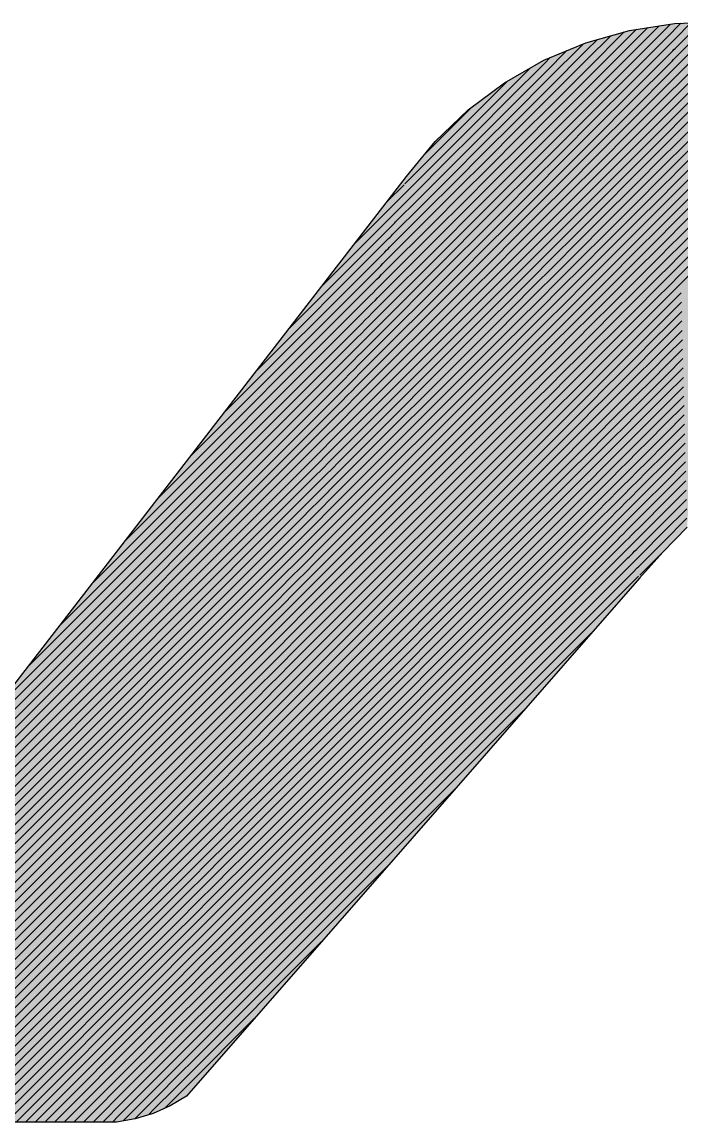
# Model space of a CAD drawing. Extents: x 0 to 7795, y 0 to 4205.
# Drawn here: x 7328.48 to 7352.68, y 741.04 to 781.4 of the extents above; entities that cross this region are included whole.
import ezdxf

# ---------------------------------------------------------------- set-up
doc = ezdxf.new("R2010")
doc.units = 0
doc.header["$MEASUREMENT"] = 0
doc.layers.add('MTH-CARIMBO-TXT1', color=1, linetype='CONTINUOUS')

msp = doc.modelspace()

# ---------------------------------------------------------------- linework, layer by layer
at = {"layer": 'MTH-CARIMBO-TXT1', "linetype": 'Continuous'}
for p, q in [((7350.791213, 780.887757), (7351.038123, 781.134667)), ((7350.797577, 780.540568), (7351.456272, 781.199263)), ((7350.803942, 780.193379), (7351.874421, 781.263858)), ((7350.810306, 779.84619), (7352.29257, 781.328454)), ((7350.816671, 779.499001), (7352.419203, 781.101533)), ((7352.419203, 781.101533), (7352.429615, 781.111945)), ((7352.429615, 781.111945), (7352.440586, 781.122917)), ((7352.440586, 781.122917), (7352.675664, 781.357994)), ((7352.449286, 780.778063), (7353.040679, 781.369456)), ((7352.457987, 780.43321), (7353.405694, 781.380918)), ((7352.466687, 780.088357), (7353.770709, 781.39238)), ((7352.475387, 779.743504), (7354.09869, 781.366806)), ((7349.210735, 780.367939), (7349.604906, 780.76211)), ((7349.243, 780.046651), (7350.09753, 780.901181)), ((7349.275265, 779.725362), (7350.590155, 781.040252)), ((7349.307531, 779.404074), (7350.791213, 780.887757)), ((7350.823035, 779.151812), (7352.395492, 780.724269)), ((7352.395492, 780.724269), (7352.421686, 780.750463)), ((7352.421686, 780.750463), (7352.449286, 780.778063)), ((7352.484087, 779.39865), (7354.074218, 780.988781)), ((7347.721936, 779.586247), (7348.486744, 780.351055)), ((7347.777069, 779.287827), (7349.095574, 780.606331)), ((7347.832202, 778.989406), (7349.210735, 780.367939)), ((7349.339796, 779.082786), (7350.797577, 780.540568)), ((7350.8294, 778.804623), (7352.371781, 780.347004)), ((7352.371781, 780.347004), (7352.413757, 780.388981)), ((7352.413757, 780.388981), (7352.457987, 780.43321)), ((7352.492787, 779.053797), (7354.049746, 780.610755)), ((7346.360192, 778.578056), (7347.666804, 779.884668)), ((7347.666804, 779.884668), (7347.877914, 780.095778)), ((7347.887335, 778.690986), (7349.243, 780.046651)), ((7349.372061, 778.761498), (7350.803942, 780.193379)), ((7350.835765, 778.457435), (7352.34807, 779.96974)), ((7352.34807, 779.96974), (7352.405828, 780.027498)), ((7352.405828, 780.027498), (7352.466687, 780.088357)), ((7352.501488, 778.708944), (7354.025274, 780.23273)), ((7346.284412, 778.855829), (7347.135745, 779.707162)), ((7346.435972, 778.300282), (7347.721936, 779.586247)), ((7347.942468, 778.392565), (7349.275265, 779.725362)), ((7349.404327, 778.44021), (7350.810306, 779.84619)), ((7349.436592, 778.118922), (7350.816671, 779.499001)), ((7350.842129, 778.110246), (7352.324358, 779.592475)), ((7352.324358, 779.592475), (7352.397899, 779.666016)), ((7352.397899, 779.666016), (7352.475387, 779.743504)), ((7352.510188, 778.364091), (7354.000802, 779.854705)), ((7352.518888, 778.019238), (7353.97633, 779.476679)), ((7344.966047, 777.891018), (7346.208632, 779.133603)), ((7346.208632, 779.133603), (7346.311408, 779.236379)), ((7346.511752, 778.022509), (7347.777069, 779.287827)), ((7347.997601, 778.094145), (7349.307531, 779.404074)), ((7348.052734, 777.795724), (7349.339796, 779.082786)), ((7349.468857, 777.797634), (7350.823035, 779.151812)), ((7350.848494, 777.763057), (7352.300647, 779.215211)), ((7352.300647, 779.215211), (7352.38997, 779.304533)), ((7352.38997, 779.304533), (7352.484087, 779.39865)), ((7352.527588, 777.674384), (7353.951858, 779.098654)), ((7345.060861, 777.632278), (7346.284412, 778.855829)), ((7346.587531, 777.744735), (7347.832202, 778.989406)), ((7346.663311, 777.466962), (7347.887335, 778.690986)), ((7348.107866, 777.497303), (7349.372061, 778.761498)), ((7349.501122, 777.476346), (7350.8294, 778.804623)), ((7350.854858, 777.415868), (7352.276936, 778.837946)), ((7352.276936, 778.837946), (7352.382041, 778.943051)), ((7352.374112, 778.581569), (7352.501488, 778.708944)), ((7352.382041, 778.943051), (7352.492787, 779.053797)), ((7352.536288, 777.329531), (7353.927386, 778.720629)), ((7344.871233, 778.149758), (7344.99854, 778.277065)), ((7345.155674, 777.373538), (7346.360192, 778.578056)), ((7345.250488, 777.114799), (7346.435972, 778.300282)), ((7346.739091, 777.189188), (7347.942468, 778.392565)), ((7348.162999, 777.198883), (7349.404327, 778.44021)), ((7349.533388, 777.155058), (7350.835765, 778.457435)), ((7350.861223, 777.068679), (7352.253225, 778.460682)), ((7352.253225, 778.460682), (7352.374112, 778.581569)), ((7352.366183, 778.220086), (7352.510188, 778.364091)), ((7352.544988, 776.984678), (7353.902914, 778.342603)), ((7343.684843, 776.963367), (7344.871233, 778.149758)), ((7343.797555, 776.722526), (7344.966047, 777.891018)), ((7345.345301, 776.856059), (7346.511752, 778.022509)), ((7346.814871, 776.911415), (7347.997601, 778.094145)), ((7348.218132, 776.900462), (7349.436592, 778.118922)), ((7349.565653, 776.83377), (7350.842129, 778.110246)), ((7350.867587, 776.72149), (7352.229514, 778.083417)), ((7352.205803, 777.706153), (7352.358254, 777.858604)), ((7352.229514, 778.083417), (7352.366183, 778.220086)), ((7352.358254, 777.858604), (7352.518888, 778.019238)), ((7352.553689, 776.639825), (7353.878442, 777.964578)), ((7343.910268, 776.481685), (7345.060861, 777.632278)), ((7345.440115, 776.597319), (7346.587531, 777.744735)), ((7345.534929, 776.338579), (7346.663311, 777.466962)), ((7346.890651, 776.633641), (7348.052734, 777.795724)), ((7346.966431, 776.355868), (7348.107866, 777.497303)), ((7348.273265, 776.602042), (7349.468857, 777.797634)), ((7348.328398, 776.303621), (7349.501122, 777.476346)), ((7349.597918, 776.512482), (7350.848494, 777.763057)), ((7350.873952, 776.374302), (7352.205803, 777.706153)), ((7352.182092, 777.328888), (7352.350325, 777.497121)), ((7352.350325, 777.497121), (7352.527588, 777.674384)), ((7352.562389, 776.294972), (7353.85397, 777.586552)), ((7344.02298, 776.240844), (7345.155674, 777.373538)), ((7344.135692, 776.000003), (7345.250488, 777.114799)), ((7345.629742, 776.079839), (7346.739091, 777.189188)), ((7347.042211, 776.078094), (7348.162999, 777.198883)), ((7348.383531, 776.005201), (7349.533388, 777.155058)), ((7349.630184, 776.191194), (7350.854858, 777.415868)), ((7349.662449, 775.869905), (7350.861223, 777.068679)), ((7350.880316, 776.027113), (7352.182092, 777.328888)), ((7352.158381, 776.951624), (7352.342396, 777.135639)), ((7352.342396, 777.135639), (7352.536288, 777.329531)), ((7352.571089, 775.950118), (7353.829498, 777.208527)), ((7342.677008, 775.601979), (7343.797555, 776.722526)), ((7343.256781, 776.535306), (7343.684843, 776.963367)), ((7344.248405, 775.759162), (7345.345301, 776.856059)), ((7345.724556, 775.8211), (7346.814871, 776.911415)), ((7347.117991, 775.800321), (7348.218132, 776.900462)), ((7348.438664, 775.70678), (7349.565653, 776.83377)), ((7349.694714, 775.548617), (7350.867587, 776.72149)), ((7350.886681, 775.679924), (7352.158381, 776.951624)), ((7352.134669, 776.574359), (7352.334467, 776.774156)), ((7352.326538, 776.412674), (7352.553689, 776.639825)), ((7352.334467, 776.774156), (7352.544988, 776.984678)), ((7352.579789, 775.605265), (7353.805026, 776.830502)), ((7342.806885, 775.378302), (7343.910268, 776.481685)), ((7342.936761, 775.154625), (7344.02298, 776.240844)), ((7344.361117, 775.518321), (7345.440115, 776.597319)), ((7344.473829, 775.27748), (7345.534929, 776.338579)), ((7345.81937, 775.56236), (7346.890651, 776.633641)), ((7345.914183, 775.30362), (7346.966431, 776.355868)), ((7347.193771, 775.522547), (7348.273265, 776.602042)), ((7347.26955, 775.244774), (7348.328398, 776.303621)), ((7348.493797, 775.40836), (7349.597918, 776.512482)), ((7349.72698, 775.227329), (7350.873952, 776.374302)), ((7350.893045, 775.332735), (7352.134669, 776.574359)), ((7352.110958, 776.197094), (7352.326538, 776.412674)), ((7352.318609, 776.051192), (7352.562389, 776.294972)), ((7352.588489, 775.260412), (7353.780554, 776.452476)), ((7343.066638, 774.930949), (7344.135692, 776.000003)), ((7344.586542, 775.036639), (7345.629742, 776.079839)), ((7346.008997, 775.04488), (7347.042211, 776.078094)), ((7347.34533, 774.967), (7348.383531, 776.005201)), ((7348.548929, 775.109939), (7349.630184, 776.191194)), ((7348.604062, 774.811519), (7349.662449, 775.869905)), ((7349.759245, 774.906041), (7350.880316, 776.027113)), ((7350.89941, 774.985546), (7352.110958, 776.197094)), ((7352.087247, 775.81983), (7352.318609, 776.051192)), ((7352.31068, 775.689709), (7352.571089, 775.950118)), ((7352.597189, 774.915559), (7353.756082, 776.074451)), ((7341.891804, 774.816775), (7342.50807, 775.43304)), ((7342.534738, 775.459709), (7342.677008, 775.601979)), ((7343.196515, 774.707272), (7344.248405, 775.759162)), ((7343.326392, 774.483595), (7344.361117, 775.518321)), ((7344.699254, 774.795798), (7345.724556, 775.8211)), ((7344.811967, 774.554957), (7345.81937, 775.56236)), ((7346.10381, 774.786141), (7347.117991, 775.800321)), ((7346.198624, 774.527401), (7347.193771, 775.522547)), ((7347.42111, 774.689227), (7348.438664, 775.70678)), ((7348.659195, 774.513098), (7349.694714, 775.548617)), ((7349.79151, 774.584753), (7350.886681, 775.679924)), ((7350.905775, 774.638357), (7352.087247, 775.81983)), ((7350.912139, 774.291168), (7352.063536, 775.442565)), ((7352.063536, 775.442565), (7352.31068, 775.689709)), ((7352.302751, 775.328227), (7352.579789, 775.605265)), ((7352.60589, 774.570705), (7353.73161, 775.696426)), ((7342.312131, 774.529995), (7342.936761, 775.154625)), ((7342.423434, 774.994852), (7342.806885, 775.378302)), ((7343.456268, 774.259919), (7344.473829, 775.27748)), ((7343.586145, 774.036242), (7344.586542, 775.036639)), ((7344.924679, 774.314116), (7345.914183, 775.30362)), ((7345.037391, 774.073275), (7346.008997, 775.04488)), ((7346.293438, 774.268661), (7347.26955, 775.244774)), ((7347.49689, 774.411453), (7348.493797, 775.40836)), ((7347.57267, 774.13368), (7348.548929, 775.109939)), ((7348.714328, 774.214678), (7349.72698, 775.227329)), ((7349.823776, 774.263465), (7350.893045, 775.332735)), ((7350.918504, 773.94398), (7352.039825, 775.065301)), ((7352.039825, 775.065301), (7352.302751, 775.328227)), ((7352.294822, 774.966744), (7352.588489, 775.260412)), ((7352.61459, 774.225852), (7353.707138, 775.3184)), ((7340.690575, 773.261992), (7342.351556, 774.922973)), ((7342.089523, 773.60028), (7343.196515, 774.707272)), ((7342.200827, 774.065137), (7343.066638, 774.930949)), ((7342.351556, 774.922973), (7342.372826, 774.944244)), ((7342.372826, 774.944244), (7342.391849, 774.963267)), ((7342.391849, 774.963267), (7342.4087, 774.980118)), ((7342.4087, 774.980118), (7342.423434, 774.994852)), ((7343.716022, 773.812566), (7344.699254, 774.795798)), ((7345.150104, 773.832434), (7346.10381, 774.786141)), ((7346.388251, 774.009921), (7347.34533, 774.967)), ((7346.483065, 773.751181), (7347.42111, 774.689227)), ((7347.64845, 773.855906), (7348.604062, 774.811519)), ((7348.769461, 773.916257), (7349.759245, 774.906041)), ((7349.856041, 773.942177), (7350.89941, 774.985546)), ((7349.888306, 773.620889), (7350.905775, 774.638357)), ((7350.924868, 773.596791), (7352.016114, 774.688036)), ((7352.016114, 774.688036), (7352.294822, 774.966744)), ((7352.286893, 774.605262), (7352.597189, 774.915559)), ((7352.62329, 773.880999), (7353.682666, 774.940375)), ((7339.489345, 771.707209), (7342.195042, 774.412906)), ((7341.866915, 772.670566), (7343.456268, 774.259919)), ((7341.978219, 773.135423), (7343.326392, 774.483595)), ((7342.195042, 774.412906), (7342.229691, 774.447555)), ((7342.229691, 774.447555), (7342.260679, 774.478544)), ((7342.260679, 774.478544), (7342.288129, 774.505993)), ((7342.288129, 774.505993), (7342.312131, 774.529995)), ((7343.845899, 773.588889), (7344.811967, 774.554957)), ((7343.975775, 773.365212), (7344.924679, 774.314116)), ((7345.262816, 773.591593), (7346.198624, 774.527401)), ((7345.375529, 773.350752), (7346.293438, 774.268661)), ((7346.577878, 773.492442), (7347.49689, 774.411453)), ((7347.72423, 773.578133), (7348.659195, 774.513098)), ((7347.80001, 773.300359), (7348.714328, 774.214678)), ((7348.824594, 773.617837), (7349.79151, 774.584753)), ((7348.879727, 773.319416), (7349.823776, 774.263465)), ((7349.920571, 773.299601), (7350.912139, 774.291168)), ((7350.931233, 773.249602), (7351.992403, 774.310772)), ((7351.968692, 773.933507), (7352.278964, 774.24378)), ((7351.992403, 774.310772), (7352.286893, 774.605262)), ((7352.271035, 773.882297), (7352.61459, 774.225852)), ((7352.278964, 774.24378), (7352.60589, 774.570705)), ((7352.63199, 773.536146), (7353.658194, 774.562349)), ((7338.288116, 770.152426), (7342.038528, 773.902839)), ((7341.644308, 771.740851), (7343.716022, 773.812566)), ((7341.755611, 772.205709), (7343.586145, 774.036242)), ((7342.038528, 773.902839), (7342.086556, 773.950866)), ((7342.086556, 773.950866), (7342.129509, 773.99382)), ((7342.129509, 773.99382), (7342.167558, 774.031869)), ((7342.167558, 774.031869), (7342.200827, 774.065137)), ((7344.105652, 773.141536), (7345.037391, 774.073275)), ((7344.235529, 772.917859), (7345.150104, 773.832434)), ((7345.488241, 773.109911), (7346.388251, 774.009921)), ((7346.672692, 773.233702), (7347.57267, 774.13368)), ((7346.767506, 772.974962), (7347.64845, 773.855906)), ((7347.875789, 773.022586), (7348.769461, 773.916257)), ((7348.934859, 773.020996), (7349.856041, 773.942177)), ((7349.952837, 772.978313), (7350.918504, 773.94398)), ((7350.937597, 772.902413), (7351.968692, 773.933507)), ((7351.94498, 773.556243), (7352.271035, 773.882297)), ((7352.263106, 773.520815), (7352.62329, 773.880999)), ((7352.64069, 773.191293), (7353.633722, 774.184324)), ((7341.533004, 771.275994), (7343.845899, 773.588889)), ((7341.882014, 773.392772), (7341.943421, 773.454178)), ((7341.943421, 773.454178), (7341.998339, 773.509097)), ((7341.998339, 773.509097), (7342.046987, 773.557744)), ((7342.046987, 773.557744), (7342.089523, 773.60028)), ((7344.365406, 772.694182), (7345.262816, 773.591593)), ((7345.600953, 772.86907), (7346.483065, 773.751181)), ((7345.713666, 772.628229), (7346.577878, 773.492442)), ((7346.862319, 772.716222), (7347.72423, 773.578133)), ((7347.951569, 772.744812), (7348.824594, 773.617837)), ((7348.989992, 772.722575), (7349.888306, 773.620889)), ((7349.985102, 772.657025), (7350.924868, 773.596791)), ((7350.943962, 772.555224), (7351.94498, 773.556243)), ((7351.921269, 773.178978), (7352.263106, 773.520815)), ((7352.255177, 773.159332), (7352.63199, 773.536146)), ((7352.649391, 772.846439), (7353.60925, 773.806299)), ((7352.658091, 772.501586), (7353.584778, 773.428273)), ((7337.086886, 768.597643), (7341.882014, 773.392772)), ((7341.310396, 770.34628), (7344.105652, 773.141536)), ((7341.4217, 770.811137), (7343.975775, 773.365212)), ((7341.800285, 772.957489), (7341.867169, 773.024373)), ((7341.867169, 773.024373), (7341.926415, 773.083619)), ((7341.926415, 773.083619), (7341.978219, 773.135423)), ((7344.495282, 772.470506), (7345.375529, 773.350752)), ((7344.625159, 772.246829), (7345.488241, 773.109911)), ((7345.826378, 772.387388), (7346.672692, 773.233702)), ((7346.957133, 772.457482), (7347.80001, 773.300359)), ((7347.051946, 772.198743), (7347.875789, 773.022586)), ((7348.027349, 772.467039), (7348.879727, 773.319416)), ((7348.103129, 772.189265), (7348.934859, 773.020996)), ((7349.045125, 772.424155), (7349.920571, 773.299601)), ((7350.017367, 772.335737), (7350.931233, 773.249602)), ((7350.950326, 772.208035), (7351.921269, 773.178978)), ((7351.897558, 772.801714), (7352.255177, 773.159332)), ((7352.247248, 772.79785), (7352.64069, 773.191293)), ((7352.666791, 772.156733), (7353.560306, 773.050248)), ((7335.885656, 767.04286), (7341.725501, 772.882705)), ((7341.087788, 769.416565), (7344.365406, 772.694182)), ((7341.199092, 769.881422), (7344.235529, 772.917859)), ((7341.725501, 772.882705), (7341.800285, 772.957489)), ((7341.735999, 772.53965), (7341.805844, 772.609495)), ((7341.805844, 772.609495), (7341.866915, 772.670566)), ((7344.755036, 772.023153), (7345.600953, 772.86907)), ((7344.884913, 771.799476), (7345.713666, 772.628229)), ((7345.93909, 772.146547), (7346.767506, 772.974962)), ((7346.051803, 771.905706), (7346.862319, 772.716222)), ((7347.14676, 771.940003), (7347.951569, 772.744812)), ((7348.178909, 771.911492), (7348.989992, 772.722575)), ((7349.100258, 772.125734), (7349.952837, 772.978313)), ((7349.155391, 771.827314), (7349.985102, 772.657025)), ((7350.049633, 772.014449), (7350.937597, 772.902413)), ((7350.956691, 771.860847), (7351.897558, 772.801714)), ((7351.873847, 772.424449), (7352.247248, 772.79785)), ((7352.239319, 772.436367), (7352.649391, 772.846439)), ((7352.675491, 771.81188), (7353.535834, 772.672223)), ((7334.684427, 765.488077), (7341.568987, 772.372638)), ((7340.865181, 768.486851), (7344.625159, 772.246829)), ((7340.976484, 768.951708), (7344.495282, 772.470506)), ((7341.568987, 772.372638), (7341.65715, 772.460801)), ((7341.65715, 772.460801), (7341.735999, 772.53965)), ((7341.685273, 772.13537), (7341.755611, 772.205709)), ((7345.014789, 771.575799), (7345.826378, 772.387388)), ((7346.164515, 771.664865), (7346.957133, 772.457482)), ((7346.277228, 771.424024), (7347.051946, 772.198743)), ((7347.241574, 771.681263), (7348.027349, 772.467039)), ((7348.254689, 771.633718), (7349.045125, 772.424155)), ((7349.210524, 771.528893), (7350.017367, 772.335737)), ((7350.081898, 771.69316), (7350.943962, 772.555224)), ((7350.114163, 771.371872), (7350.950326, 772.208035)), ((7350.963055, 771.513658), (7351.873847, 772.424449)), ((7351.850136, 772.047185), (7352.239319, 772.436367)), ((7352.23139, 772.074885), (7352.658091, 772.501586)), ((7333.483197, 763.933294), (7341.412473, 771.86257)), ((7340.642573, 767.557136), (7344.884913, 771.799476)), ((7340.753877, 768.021993), (7344.755036, 772.023153)), ((7341.412473, 771.86257), (7341.514015, 771.964112)), ((7341.514015, 771.964112), (7341.604829, 772.054927)), ((7341.604829, 772.054927), (7341.685273, 772.13537)), ((7345.144666, 771.352123), (7345.93909, 772.146547)), ((7345.274543, 771.128446), (7346.051803, 771.905706)), ((7346.38994, 771.183183), (7347.14676, 771.940003)), ((7347.336387, 771.422523), (7348.103129, 772.189265)), ((7347.431201, 771.163784), (7348.178909, 771.911492)), ((7348.330469, 771.355945), (7349.100258, 772.125734)), ((7348.406249, 771.078171), (7349.155391, 771.827314)), ((7349.265657, 771.230472), (7350.049633, 772.014449)), ((7350.146429, 771.050584), (7350.956691, 771.860847)), ((7350.96942, 771.166469), (7351.850136, 772.047185)), ((7351.826425, 771.66992), (7352.23139, 772.074885)), ((7352.215531, 771.35192), (7352.675491, 771.81188)), ((7352.223461, 771.713403), (7352.666791, 772.156733)), ((7340.531269, 767.092279), (7345.014789, 771.575799)), ((7341.255959, 771.352503), (7341.37088, 771.467424)), ((7341.37088, 771.467424), (7341.473659, 771.570203)), ((7341.473659, 771.570203), (7341.564702, 771.661246)), ((7341.564702, 771.661246), (7341.644308, 771.740851)), ((7345.40442, 770.904769), (7346.164515, 771.664865)), ((7345.534296, 770.681093), (7346.277228, 771.424024)), ((7346.502652, 770.942342), (7347.241574, 771.681263)), ((7346.615365, 770.701501), (7347.336387, 771.422523)), ((7347.526014, 770.905044), (7348.254689, 771.633718)), ((7348.482028, 770.800398), (7349.210524, 771.528893)), ((7349.32079, 770.932052), (7350.081898, 771.69316)), ((7350.178694, 770.729296), (7350.963055, 771.513658)), ((7350.975785, 770.81928), (7351.826425, 771.66992)), ((7351.802714, 771.292656), (7352.223461, 771.713403)), ((7352.207602, 770.990438), (7352.684191, 771.467027)), ((7332.281968, 762.378511), (7341.255959, 771.352503)), ((7340.308661, 766.162564), (7345.274543, 771.128446)), ((7340.419965, 766.627422), (7345.144666, 771.352123)), ((7341.227745, 770.970735), (7341.342489, 771.08548)), ((7341.342489, 771.08548), (7341.444131, 771.187121)), ((7341.444131, 771.187121), (7341.533004, 771.275994)), ((7345.664173, 770.457416), (7346.38994, 771.183183)), ((7346.728077, 770.46066), (7347.431201, 771.163784)), ((7347.620828, 770.646304), (7348.330469, 771.355945)), ((7347.715642, 770.387564), (7348.406249, 771.078171)), ((7348.557808, 770.522624), (7349.265657, 771.230472)), ((7349.375922, 770.633631), (7350.114163, 771.371872)), ((7349.431055, 770.335211), (7350.146429, 771.050584)), ((7350.210959, 770.408008), (7350.96942, 771.166469)), ((7350.982149, 770.472091), (7351.802714, 771.292656)), ((7351.755291, 770.538127), (7352.207602, 770.990438)), ((7351.779003, 770.915391), (7352.215531, 771.35192)), ((7352.199673, 770.628955), (7352.692891, 771.122173)), ((7331.080738, 760.823729), (7341.099446, 770.842436)), ((7340.086054, 765.23285), (7345.534296, 770.681093)), ((7340.197358, 765.697707), (7345.40442, 770.904769)), ((7341.084609, 770.474046), (7341.211319, 770.600756)), ((7341.099446, 770.842436), (7341.227745, 770.970735)), ((7341.211319, 770.600756), (7341.323559, 770.712996)), ((7341.323559, 770.712996), (7341.4217, 770.811137)), ((7345.79405, 770.233739), (7346.502652, 770.942342)), ((7345.923927, 770.010063), (7346.615365, 770.701501)), ((7346.84079, 770.219819), (7347.526014, 770.905044)), ((7346.953502, 769.978978), (7347.620828, 770.646304)), ((7347.810455, 770.128824), (7348.482028, 770.800398)), ((7348.633588, 770.244851), (7349.32079, 770.932052)), ((7348.709368, 769.967077), (7349.375922, 770.633631)), ((7349.486188, 770.03679), (7350.178694, 770.729296)), ((7350.243225, 770.08672), (7350.975785, 770.81928)), ((7350.988514, 770.124902), (7351.779003, 770.915391)), ((7351.73158, 770.160862), (7352.199673, 770.628955)), ((7352.191744, 770.267473), (7352.701592, 770.77732)), ((7329.879509, 759.268946), (7340.942932, 770.332369)), ((7339.863446, 764.303136), (7345.79405, 770.233739)), ((7339.97475, 764.767993), (7345.664173, 770.457416)), ((7340.942932, 770.332369), (7341.084609, 770.474046)), ((7341.080149, 770.116033), (7341.202988, 770.238872)), ((7341.202988, 770.238872), (7341.310396, 770.34628)), ((7346.053803, 769.786386), (7346.728077, 770.46066)), ((7346.18368, 769.56271), (7346.84079, 770.219819)), ((7347.066214, 769.738137), (7347.715642, 770.387564)), ((7347.905269, 769.870085), (7348.557808, 770.522624)), ((7348.000082, 769.611345), (7348.633588, 770.244851)), ((7348.785148, 769.689304), (7349.431055, 770.335211)), ((7349.541321, 769.73837), (7350.210959, 770.408008)), ((7350.27549, 769.765432), (7350.982149, 770.472091)), ((7350.994878, 769.777713), (7351.755291, 770.538127)), ((7351.707869, 769.783598), (7352.191744, 770.267473)), ((7352.183815, 769.905991), (7352.710292, 770.432467)), ((7328.678279, 757.714163), (7340.786418, 769.822302)), ((7339.640838, 763.373421), (7346.053803, 769.786386)), ((7339.752142, 763.838278), (7345.923927, 770.010063)), ((7340.786418, 769.822302), (7340.941474, 769.977358)), ((7340.941474, 769.977358), (7341.080149, 770.116033)), ((7341.082417, 769.764747), (7341.199092, 769.881422)), ((7346.313557, 769.339033), (7346.953502, 769.978978)), ((7347.178927, 769.497296), (7347.810455, 770.128824)), ((7347.291639, 769.256455), (7347.905269, 769.870085)), ((7348.094896, 769.352605), (7348.709368, 769.967077)), ((7348.860928, 769.41153), (7349.486188, 770.03679)), ((7349.596454, 769.439949), (7350.243225, 770.08672)), ((7350.307755, 769.444144), (7350.988514, 770.124902)), ((7350.340021, 769.122856), (7350.994878, 769.777713)), ((7351.001243, 769.430525), (7351.73158, 770.160862)), ((7351.007607, 769.083336), (7351.707869, 769.783598)), ((7351.684158, 769.406333), (7352.183815, 769.905991)), ((7352.175886, 769.544508), (7352.718992, 770.087614)), ((7339.529534, 762.908564), (7346.18368, 769.56271)), ((7340.629904, 769.312235), (7340.798339, 769.480669)), ((7340.798339, 769.480669), (7340.948979, 769.63131)), ((7340.948979, 769.63131), (7341.082417, 769.764747)), ((7340.961846, 769.290622), (7341.087788, 769.416565)), ((7346.443434, 769.115356), (7347.066214, 769.738137)), ((7346.57331, 768.89168), (7347.178927, 769.497296)), ((7347.404351, 769.015614), (7348.000082, 769.611345)), ((7348.18971, 769.093865), (7348.785148, 769.689304)), ((7348.284523, 768.835125), (7348.860928, 769.41153)), ((7348.936708, 769.133757), (7349.541321, 769.73837)), ((7349.012488, 768.855983), (7349.596454, 769.439949)), ((7349.651587, 769.141529), (7350.27549, 769.765432)), ((7349.70672, 768.843108), (7350.307755, 769.444144)), ((7350.372286, 768.801568), (7351.001243, 769.430525)), ((7351.013972, 768.736147), (7351.684158, 769.406333)), ((7351.660447, 769.029069), (7352.175886, 769.544508)), ((7352.160028, 768.821543), (7352.736392, 769.397907)), ((7352.167957, 769.183026), (7352.727692, 769.74276)), ((7327.477049, 756.15938), (7340.629904, 769.312235)), ((7339.306927, 761.978849), (7346.443434, 769.115356)), ((7339.418231, 762.443707), (7346.313557, 769.339033)), ((7340.473391, 768.802168), (7340.655204, 768.983981)), ((7340.655204, 768.983981), (7340.817809, 769.146586)), ((7340.817809, 769.146586), (7340.961846, 769.290622)), ((7346.703187, 768.668003), (7347.291639, 769.256455)), ((7346.833064, 768.444326), (7347.404351, 769.015614)), ((7347.517064, 768.774773), (7348.094896, 769.352605)), ((7347.629776, 768.533932), (7348.18971, 769.093865)), ((7348.379337, 768.576386), (7348.936708, 769.133757)), ((7349.088267, 768.57821), (7349.651587, 769.141529)), ((7349.761852, 768.544688), (7350.340021, 769.122856)), ((7350.404551, 768.48028), (7351.007607, 769.083336)), ((7351.020336, 768.388958), (7351.660447, 769.029069)), ((7351.636736, 768.651804), (7352.167957, 769.183026)), ((7352.152099, 768.460061), (7352.745092, 769.053054)), ((7326.27582, 754.604597), (7340.473391, 768.802168)), ((7339.084319, 761.049135), (7346.703187, 768.668003)), ((7339.195623, 761.513992), (7346.57331, 768.89168)), ((7340.512069, 768.487292), (7340.686639, 768.661863)), ((7340.686639, 768.661863), (7340.841274, 768.816498)), ((7340.841274, 768.816498), (7340.976484, 768.951708)), ((7346.962941, 768.22065), (7347.517064, 768.774773)), ((7347.742489, 768.293091), (7348.284523, 768.835125)), ((7347.855201, 768.05225), (7348.379337, 768.576386)), ((7348.47415, 768.317646), (7349.012488, 768.855983)), ((7348.568964, 768.058906), (7349.088267, 768.57821)), ((7349.164047, 768.300436), (7349.70672, 768.843108)), ((7349.816985, 768.246267), (7350.372286, 768.801568)), ((7350.436816, 768.158992), (7351.013972, 768.736147)), ((7351.026701, 768.041769), (7351.636736, 768.651804)), ((7351.613025, 768.27454), (7352.160028, 768.821543)), ((7352.14417, 768.098578), (7352.753793, 768.708201)), ((7325.07459, 753.049814), (7340.316877, 768.2921)), ((7338.861711, 760.11942), (7346.962941, 768.22065)), ((7338.973015, 760.584278), (7346.833064, 768.444326)), ((7340.316877, 768.2921), (7340.512069, 768.487292)), ((7340.368933, 767.990603), (7340.555469, 768.177139)), ((7340.555469, 768.177139), (7340.720703, 768.342373)), ((7340.720703, 768.342373), (7340.865181, 768.486851)), ((7347.092817, 767.996973), (7347.629776, 768.533932)), ((7347.222694, 767.773296), (7347.742489, 768.293091)), ((7347.967913, 767.811409), (7348.47415, 768.317646)), ((7348.663778, 767.800166), (7349.164047, 768.300436)), ((7349.239827, 768.022663), (7349.761852, 768.544688)), ((7349.315607, 767.744889), (7349.816985, 768.246267)), ((7349.872118, 767.947847), (7350.404551, 768.48028)), ((7350.469082, 767.837703), (7351.020336, 768.388958)), ((7351.033065, 767.69458), (7351.613025, 768.27454)), ((7351.589313, 767.897275), (7352.152099, 768.460061)), ((7352.136241, 767.737096), (7352.762493, 768.363348)), ((7323.873361, 751.495031), (7340.160363, 767.782033)), ((7338.639104, 759.189706), (7347.222694, 767.773296)), ((7338.750408, 759.654563), (7347.092817, 767.996973)), ((7340.160363, 767.782033), (7340.368933, 767.990603)), ((7340.424299, 767.692416), (7340.600132, 767.868249)), ((7340.600132, 767.868249), (7340.753877, 768.021993)), ((7347.352571, 767.54962), (7347.855201, 768.05225)), ((7347.482448, 767.325943), (7347.967913, 767.811409)), ((7348.080626, 767.570568), (7348.568964, 768.058906)), ((7348.193338, 767.329727), (7348.663778, 767.800166)), ((7348.758591, 767.541427), (7349.239827, 768.022663)), ((7349.391387, 767.467116), (7349.872118, 767.947847)), ((7349.927251, 767.649426), (7350.436816, 768.158992)), ((7349.982384, 767.351006), (7350.469082, 767.837703)), ((7350.501347, 767.516415), (7351.026701, 768.041769)), ((7351.03943, 767.347392), (7351.589313, 767.897275)), ((7351.565602, 767.520011), (7352.14417, 768.098578)), ((7352.128312, 767.375614), (7352.771193, 768.018494)), ((7338.5278, 758.724849), (7347.352571, 767.54962)), ((7340.003849, 767.271966), (7340.225798, 767.493915)), ((7340.225798, 767.493915), (7340.424299, 767.692416)), ((7340.293129, 767.207693), (7340.479561, 767.394124)), ((7340.479561, 767.394124), (7340.642573, 767.557136)), ((7347.612324, 767.102267), (7348.080626, 767.570568)), ((7348.306051, 767.088886), (7348.758591, 767.541427)), ((7348.853405, 767.282687), (7349.315607, 767.744889)), ((7348.948218, 767.023947), (7349.391387, 767.467116)), ((7349.467167, 767.189342), (7349.927251, 767.649426)), ((7350.037517, 767.052585), (7350.501347, 767.516415)), ((7350.533612, 767.195127), (7351.033065, 767.69458)), ((7351.045795, 767.000203), (7351.565602, 767.520011)), ((7351.51818, 766.765481), (7352.128312, 767.375614)), ((7351.541891, 767.142746), (7352.136241, 767.737096)), ((7352.120383, 767.014131), (7352.779893, 767.673641)), ((7322.672131, 749.940248), (7340.003849, 767.271966)), ((7338.305192, 757.795134), (7347.612324, 767.102267)), ((7338.416496, 758.259991), (7347.482448, 767.325943)), ((7339.847336, 766.761899), (7340.082663, 766.997226)), ((7340.082663, 766.997226), (7340.293129, 767.207693)), ((7340.35899, 766.919999), (7340.531269, 767.092279)), ((7347.742201, 766.87859), (7348.193338, 767.329727)), ((7347.872078, 766.654913), (7348.306051, 767.088886)), ((7348.418763, 766.848045), (7348.853405, 767.282687)), ((7348.531475, 766.607204), (7348.948218, 767.023947)), ((7349.043032, 766.765207), (7349.467167, 767.189342)), ((7349.542947, 766.911568), (7349.982384, 767.351006)), ((7349.618727, 766.633795), (7350.037517, 767.052585)), ((7350.09265, 766.754165), (7350.533612, 767.195127)), ((7350.565878, 766.873839), (7351.03943, 767.347392)), ((7350.598143, 766.552551), (7351.045795, 767.000203)), ((7351.052159, 766.653014), (7351.541891, 767.142746)), ((7351.494469, 766.388217), (7352.120383, 767.014131)), ((7352.104525, 766.291166), (7352.797294, 766.983935)), ((7352.112454, 766.652649), (7352.788593, 767.328788)), ((7321.470901, 748.385465), (7339.847336, 766.761899)), ((7338.082584, 756.86542), (7347.872078, 766.654913)), ((7338.193888, 757.330277), (7347.742201, 766.87859)), ((7339.939528, 766.500538), (7340.161959, 766.722969)), ((7340.161959, 766.722969), (7340.35899, 766.919999)), ((7340.238418, 766.445875), (7340.419965, 766.627422)), ((7348.001955, 766.431237), (7348.418763, 766.848045)), ((7348.131831, 766.20756), (7348.531475, 766.607204)), ((7348.644188, 766.366363), (7349.043032, 766.765207)), ((7349.137846, 766.506467), (7349.542947, 766.911568)), ((7349.232659, 766.247728), (7349.618727, 766.633795)), ((7349.694507, 766.356021), (7350.09265, 766.754165)), ((7350.147783, 766.455744), (7350.565878, 766.873839)), ((7350.202915, 766.157324), (7350.598143, 766.552551)), ((7350.630408, 766.231263), (7351.052159, 766.653014)), ((7351.058524, 766.305825), (7351.51818, 766.765481)), ((7351.470758, 766.010952), (7352.112454, 766.652649)), ((7352.096596, 765.929684), (7352.805994, 766.639082)), ((7320.269672, 746.830682), (7339.690822, 766.251832)), ((7337.859977, 755.935705), (7348.131831, 766.20756)), ((7337.971281, 756.400563), (7348.001955, 766.431237)), ((7339.690822, 766.251832), (7339.939528, 766.500538)), ((7339.796392, 766.003849), (7340.030789, 766.238246)), ((7340.030789, 766.238246), (7340.238418, 766.445875)), ((7340.117847, 765.97175), (7340.308661, 766.162564)), ((7348.261708, 765.983883), (7348.644188, 766.366363)), ((7348.7569, 766.125522), (7349.137846, 766.506467)), ((7348.869612, 765.884681), (7349.232659, 766.247728)), ((7349.327473, 765.988988), (7349.694507, 766.356021)), ((7349.770286, 766.078248), (7350.147783, 766.455744)), ((7349.846066, 765.800474), (7350.202915, 766.157324)), ((7350.258048, 765.858903), (7350.630408, 766.231263)), ((7350.662674, 765.909975), (7351.058524, 766.305825)), ((7351.064888, 765.958636), (7351.494469, 766.388217)), ((7351.447047, 765.633688), (7352.104525, 766.291166)), ((7352.088667, 765.568201), (7352.814694, 766.294228)), ((7319.068442, 745.275899), (7339.534308, 765.741765)), ((7337.637369, 755.005991), (7348.391585, 765.760207)), ((7337.748673, 755.470848), (7348.261708, 765.983883)), ((7339.534308, 765.741765), (7339.796392, 766.003849)), ((7339.653257, 765.50716), (7339.899619, 765.753522)), ((7339.899619, 765.753522), (7340.117847, 765.97175)), ((7348.391585, 765.760207), (7348.7569, 766.125522)), ((7348.521462, 765.53653), (7348.869612, 765.884681)), ((7348.982325, 765.64384), (7349.327473, 765.988988)), ((7349.422286, 765.730248), (7349.770286, 766.078248)), ((7349.5171, 765.471508), (7349.846066, 765.800474)), ((7349.921846, 765.522701), (7350.258048, 765.858903)), ((7350.313181, 765.560483), (7350.662674, 765.909975)), ((7350.694939, 765.588687), (7351.064888, 765.958636)), ((7351.071253, 765.611447), (7351.470758, 766.010952)), ((7351.423336, 765.256423), (7352.096596, 765.929684)), ((7352.080738, 765.206719), (7352.823394, 765.949375)), ((7337.526065, 754.541134), (7348.521462, 765.53653)), ((7339.377794, 765.231698), (7339.653257, 765.50716)), ((7339.768449, 765.268799), (7339.997276, 765.497626)), ((7339.997276, 765.497626), (7340.197358, 765.697707)), ((7348.651339, 765.312853), (7348.982325, 765.64384)), ((7348.781215, 765.089177), (7349.095037, 765.402999)), ((7349.095037, 765.402999), (7349.422286, 765.730248)), ((7349.20775, 765.162158), (7349.5171, 765.471508)), ((7349.611914, 765.212768), (7349.921846, 765.522701)), ((7349.997626, 765.244927), (7350.313181, 765.560483)), ((7350.368314, 765.262062), (7350.694939, 765.588687)), ((7350.727204, 765.267399), (7351.071253, 765.611447)), ((7351.077617, 765.264258), (7351.447047, 765.633688)), ((7351.399624, 764.879159), (7352.088667, 765.568201)), ((7352.072809, 764.845237), (7352.832094, 765.604522)), ((7317.867213, 743.721116), (7339.377794, 765.231698)), ((7337.303458, 753.611419), (7348.781215, 765.089177)), ((7337.414761, 754.076276), (7348.651339, 765.312853)), ((7339.221281, 764.72163), (7339.510122, 765.010472)), ((7339.510122, 765.010472), (7339.768449, 765.268799)), ((7339.637279, 764.784076), (7339.876705, 765.023501)), ((7339.876705, 765.023501), (7340.086054, 765.23285)), ((7348.911092, 764.8655), (7349.20775, 765.162158)), ((7349.320462, 764.921317), (7349.611914, 765.212768)), ((7349.433174, 764.680476), (7349.706727, 764.954029)), ((7349.706727, 764.954029), (7349.997626, 765.244927)), ((7349.801541, 764.695289), (7350.073406, 764.967154)), ((7350.073406, 764.967154), (7350.368314, 765.262062)), ((7350.149186, 764.68938), (7350.423447, 764.963641)), ((7350.423447, 764.963641), (7350.727204, 765.267399)), ((7350.47858, 764.665221), (7350.75947, 764.946111)), ((7350.75947, 764.946111), (7351.077617, 765.264258)), ((7351.083982, 764.91707), (7351.423336, 765.256423)), ((7351.375913, 764.501894), (7352.080738, 765.206719)), ((7352.06488, 764.483754), (7352.840794, 765.259669)), ((7316.665983, 742.166333), (7339.221281, 764.72163)), ((7337.08085, 752.681705), (7349.040969, 764.641824)), ((7337.192154, 753.146562), (7348.911092, 764.8655)), ((7339.366987, 764.513783), (7339.637279, 764.784076)), ((7339.506109, 764.299352), (7339.756133, 764.549376)), ((7339.756133, 764.549376), (7339.97475, 764.767993)), ((7349.040969, 764.641824), (7349.320462, 764.921317)), ((7349.170846, 764.418147), (7349.433174, 764.680476)), ((7349.545887, 764.439635), (7349.801541, 764.695289)), ((7349.896355, 764.436549), (7350.149186, 764.68938)), ((7350.224966, 764.411607), (7350.47858, 764.665221)), ((7350.533713, 764.3668), (7350.791735, 764.624823)), ((7350.791735, 764.624823), (7351.083982, 764.91707)), ((7350.824, 764.303535), (7351.090346, 764.569881)), ((7351.090346, 764.569881), (7351.399624, 764.879159)), ((7351.352202, 764.12463), (7352.072809, 764.845237)), ((7352.049022, 763.760789), (7352.858195, 764.569962)), ((7352.056951, 764.122272), (7352.849495, 764.914815)), ((7315.890226, 741.037023), (7339.064767, 764.211563)), ((7336.858242, 751.75199), (7349.300722, 764.19447)), ((7336.969546, 752.216847), (7349.170846, 764.418147)), ((7339.064767, 764.211563), (7339.366987, 764.513783)), ((7339.223852, 764.017095), (7339.506109, 764.299352)), ((7339.635562, 764.075252), (7339.863446, 764.303136)), ((7349.300722, 764.19447), (7349.545887, 764.439635)), ((7349.430599, 763.970794), (7349.658599, 764.198794)), ((7349.658599, 764.198794), (7349.896355, 764.436549)), ((7349.771311, 763.957953), (7349.991168, 764.177809)), ((7349.991168, 764.177809), (7350.224966, 764.411607)), ((7350.085982, 763.91907), (7350.300746, 764.133833)), ((7350.300746, 764.133833), (7350.533713, 764.3668)), ((7350.588845, 764.06838), (7350.824, 764.303535)), ((7350.856265, 763.982247), (7351.096711, 764.222692)), ((7351.096711, 764.222692), (7351.375913, 764.501894)), ((7351.103075, 763.875503), (7351.352202, 764.12463)), ((7351.328491, 763.747365), (7352.06488, 764.483754)), ((7352.041093, 763.399307), (7352.866895, 764.225109)), ((7336.635634, 750.822276), (7349.560476, 763.747117)), ((7336.746938, 751.287133), (7349.430599, 763.970794)), ((7338.908253, 763.701496), (7339.223852, 764.017095)), ((7339.080716, 763.520406), (7339.374939, 763.814629)), ((7339.374939, 763.814629), (7339.635562, 764.075252)), ((7339.514991, 763.601127), (7339.752142, 763.838278)), ((7349.560476, 763.747117), (7349.771311, 763.957953)), ((7349.884024, 763.717112), (7350.085982, 763.91907)), ((7350.180795, 763.66033), (7350.376525, 763.85606)), ((7350.376525, 763.85606), (7350.588845, 764.06838)), ((7350.452305, 763.578286), (7350.643978, 763.769959)), ((7350.643978, 763.769959), (7350.856265, 763.982247)), ((7350.888531, 763.660958), (7351.103075, 763.875503)), ((7351.10944, 763.528314), (7351.328491, 763.747365)), ((7351.281069, 762.992836), (7352.049022, 763.760789)), ((7351.30478, 763.370101), (7352.056951, 764.122272)), ((7352.033164, 763.037825), (7352.875595, 763.880256)), ((7316.24378, 741.037023), (7338.908253, 763.701496)), ((7336.524331, 750.357418), (7349.690353, 763.52344)), ((7338.751739, 763.191429), (7339.080716, 763.520406)), ((7338.937581, 763.023717), (7339.243769, 763.329905)), ((7339.243769, 763.329905), (7339.514991, 763.601127)), ((7339.39442, 763.127002), (7339.640838, 763.373421)), ((7349.690353, 763.52344), (7349.884024, 763.717112)), ((7349.820229, 763.299764), (7349.996736, 763.476271)), ((7349.996736, 763.476271), (7350.180795, 763.66033)), ((7350.109449, 763.23543), (7350.275609, 763.40159)), ((7350.275609, 763.40159), (7350.452305, 763.578286)), ((7350.528085, 763.300513), (7350.699111, 763.471539)), ((7350.699111, 763.471539), (7350.888531, 763.660958)), ((7350.754244, 763.173118), (7350.920796, 763.33967)), ((7350.920796, 763.33967), (7351.10944, 763.528314)), ((7351.115805, 763.181125), (7351.30478, 763.370101)), ((7351.257358, 762.615572), (7352.041093, 763.399307)), ((7352.025235, 762.676342), (7352.884295, 763.535403)), ((7316.597333, 741.037023), (7338.751739, 763.191429)), ((7336.301723, 749.427704), (7349.950106, 763.076087)), ((7336.413027, 749.892561), (7349.820229, 763.299764)), ((7338.595226, 762.681362), (7338.937581, 763.023717)), ((7339.112599, 762.845182), (7339.39442, 763.127002)), ((7349.950106, 763.076087), (7350.109449, 763.23543)), ((7350.079983, 762.85241), (7350.222161, 762.994589)), ((7350.222161, 762.994589), (7350.370423, 763.14285)), ((7350.370423, 763.14285), (7350.528085, 763.300513)), ((7350.465236, 762.88411), (7350.603865, 763.022739)), ((7350.603865, 763.022739), (7350.754244, 763.173118)), ((7350.809377, 762.874698), (7350.953061, 763.018382)), ((7350.953061, 763.018382), (7351.115805, 763.181125)), ((7351.122169, 762.833937), (7351.281069, 762.992836)), ((7351.233647, 762.238307), (7352.033164, 763.037825)), ((7352.017306, 762.31486), (7352.892996, 763.190549)), ((7316.950887, 741.037023), (7338.595226, 762.681362)), ((7336.079115, 748.49799), (7350.20986, 762.628734)), ((7336.190419, 748.962847), (7350.079983, 762.85241)), ((7338.438712, 762.171295), (7338.794446, 762.527029)), ((7338.794446, 762.527029), (7339.112599, 762.845182)), ((7338.981429, 762.360459), (7339.273849, 762.652878)), ((7339.273849, 762.652878), (7339.529534, 762.908564)), ((7350.20986, 762.628734), (7350.334873, 762.753748)), ((7350.334873, 762.753748), (7350.465236, 762.88411)), ((7350.339736, 762.405057), (7350.447586, 762.512907)), ((7350.447586, 762.512907), (7350.56005, 762.625371)), ((7350.56005, 762.625371), (7350.679645, 762.744966)), ((7350.679645, 762.744966), (7350.809377, 762.874698)), ((7350.755425, 762.467192), (7350.86451, 762.576277)), ((7350.86451, 762.576277), (7350.985327, 762.697094)), ((7350.985327, 762.697094), (7351.122169, 762.833937)), ((7351.128534, 762.486748), (7351.257358, 762.615572)), ((7351.209935, 761.861043), (7352.025235, 762.676342)), ((7317.30444, 741.037023), (7338.438712, 762.171295)), ((7335.856508, 747.568275), (7350.469613, 762.181381)), ((7335.967811, 748.033132), (7350.339736, 762.405057)), ((7338.651311, 762.03034), (7338.981429, 762.360459)), ((7338.850259, 761.875735), (7339.153277, 762.178753)), ((7339.153277, 762.178753), (7339.418231, 762.443707)), ((7350.469613, 762.181381), (7350.560298, 762.272066)), ((7350.560298, 762.272066), (7350.654863, 762.366631)), ((7350.654863, 762.366631), (7350.755425, 762.467192)), ((7350.673011, 762.031225), (7350.749677, 762.107891)), ((7350.749677, 762.107891), (7350.831205, 762.189419)), ((7350.831205, 762.189419), (7350.919643, 762.277857)), ((7350.919643, 762.277857), (7351.017592, 762.375806)), ((7351.017592, 762.375806), (7351.128534, 762.486748)), ((7351.049857, 762.054518), (7351.134898, 762.139559)), ((7351.134898, 762.139559), (7351.233647, 762.238307)), ((7351.186224, 761.483778), (7352.017306, 762.31486)), ((7335.6339, 746.638561), (7350.729367, 761.734027)), ((7335.745204, 747.103418), (7350.59949, 761.957704)), ((7338.282198, 761.661228), (7338.651311, 762.03034)), ((7338.508176, 761.533652), (7338.850259, 761.875735)), ((7338.719089, 761.391012), (7339.032706, 761.704629)), ((7339.032706, 761.704629), (7339.306927, 761.978849)), ((7350.59949, 761.957704), (7350.673011, 762.031225)), ((7350.729367, 761.734027), (7350.785723, 761.790384)), ((7350.785723, 761.790384), (7350.844491, 761.849151)), ((7350.844491, 761.849151), (7350.906985, 761.911645)), ((7350.906985, 761.911645), (7350.974776, 761.979436)), ((7350.974776, 761.979436), (7351.049857, 762.054518)), ((7351.029908, 761.681016), (7351.082123, 761.73323)), ((7351.082123, 761.73323), (7351.141263, 761.79237)), ((7351.141263, 761.79237), (7351.209935, 761.861043)), ((7351.162513, 761.106514), (7352.009377, 761.953377)), ((7317.657993, 741.037023), (7338.282198, 761.661228)), ((7335.522596, 746.173703), (7350.859243, 761.510351)), ((7338.125684, 761.15116), (7338.508176, 761.533652)), ((7338.36504, 761.036963), (7338.719089, 761.391012)), ((7338.912135, 761.230504), (7339.195623, 761.513992)), ((7350.859243, 761.510351), (7350.898435, 761.549543)), ((7350.898435, 761.549543), (7350.939304, 761.590411)), ((7350.939304, 761.590411), (7350.982764, 761.633872)), ((7350.982764, 761.633872), (7351.029908, 761.681016)), ((7350.98912, 761.286674), (7351.011148, 761.308702)), ((7351.011148, 761.308702), (7351.034118, 761.331672)), ((7351.034118, 761.331672), (7351.058544, 761.356098)), ((7351.058544, 761.356098), (7351.085041, 761.382595)), ((7351.085041, 761.382595), (7351.114388, 761.411942)), ((7351.114388, 761.411942), (7351.147627, 761.445181)), ((7351.147627, 761.445181), (7351.186224, 761.483778)), ((7318.011547, 741.037023), (7338.125684, 761.15116)), ((7335.299988, 745.243989), (7351.118997, 761.062997)), ((7335.411292, 745.708846), (7350.98912, 761.286674)), ((7337.969171, 760.641093), (7338.36504, 761.036963)), ((7338.221905, 760.540274), (7338.587919, 760.906288)), ((7338.587919, 760.906288), (7338.912135, 761.230504)), ((7338.791564, 760.756379), (7339.084319, 761.049135)), ((7318.3651, 741.037023), (7337.969171, 760.641093)), ((7337.812657, 760.131026), (7338.221905, 760.540274)), ((7338.456749, 760.421565), (7338.791564, 760.756379)), ((7338.670992, 760.282255), (7338.973015, 760.584278)), ((7318.718654, 741.037023), (7337.812657, 760.131026)), ((7338.07877, 760.043586), (7338.456749, 760.421565)), ((7338.325579, 759.936842), (7338.670992, 760.282255)), ((7338.550421, 759.80813), (7338.861711, 760.11942)), ((7337.656143, 759.620959), (7338.07877, 760.043586)), ((7337.935635, 759.546897), (7338.325579, 759.936842)), ((7338.194409, 759.452118), (7338.550421, 759.80813)), ((7319.072207, 741.037023), (7337.656143, 759.620959)), ((7337.499629, 759.110892), (7337.935635, 759.546897)), ((7337.7925, 759.050209), (7338.194409, 759.452118)), ((7338.063239, 758.967395), (7338.42985, 759.334006)), ((7338.42985, 759.334006), (7338.750408, 759.654563)), ((7319.42576, 741.037023), (7337.499629, 759.110892)), ((7335.188684, 744.779132), (7349.382131, 758.972578)), ((7337.343116, 758.600825), (7337.7925, 759.050209)), ((7337.649364, 758.55352), (7338.063239, 758.967395)), ((7338.309279, 758.859881), (7338.639104, 759.189706)), ((7319.779314, 741.037023), (7337.343116, 758.600825)), ((7337.186602, 758.090757), (7337.649364, 758.55352)), ((7337.506229, 758.056831), (7337.932069, 758.482672)), ((7337.932069, 758.482672), (7338.309279, 758.859881)), ((7338.188708, 758.385756), (7338.5278, 758.724849)), ((7320.132867, 741.037023), (7337.186602, 758.090757)), ((7337.800899, 757.997948), (7338.188708, 758.385756)), ((7338.068136, 757.911632), (7338.416496, 758.259991)), ((7337.030088, 757.58069), (7337.506229, 758.056831)), ((7337.363094, 757.560143), (7337.800899, 757.997948)), ((7337.669729, 757.513225), (7338.068136, 757.911632)), ((7337.947565, 757.437507), (7338.305192, 757.795134)), ((7320.486421, 741.037023), (7337.030088, 757.58069)), ((7336.873574, 757.070623), (7337.363094, 757.560143)), ((7337.219959, 757.063454), (7337.669729, 757.513225)), ((7337.538559, 757.028501), (7337.947565, 757.437507)), ((7337.826994, 756.963383), (7338.193888, 757.330277)), ((7320.839974, 741.037023), (7336.873574, 757.070623)), ((7336.717061, 756.560556), (7337.219959, 757.063454)), ((7337.076824, 756.566766), (7337.538559, 757.028501)), ((7337.407389, 756.543778), (7337.826994, 756.963383)), ((7337.706423, 756.489258), (7338.082584, 756.86542)), ((7321.193527, 741.037023), (7336.717061, 756.560556)), ((7336.560547, 756.050489), (7337.076824, 756.566766)), ((7336.933688, 756.070077), (7337.407389, 756.543778)), ((7337.276219, 756.059055), (7337.706423, 756.489258)), ((7321.547081, 741.037023), (7336.560547, 756.050489)), ((7335.077381, 744.314274), (7346.907257, 756.144151)), ((7336.404033, 755.540422), (7336.933688, 756.070077)), ((7336.790553, 755.573389), (7337.276219, 756.059055)), ((7337.585851, 756.015133), (7337.971281, 756.400563)), ((7337.145049, 755.574331), (7337.585851, 756.015133)), ((7337.46528, 755.541009), (7337.859977, 755.935705)), ((7321.900634, 741.037023), (7336.404033, 755.540422)), ((7336.247519, 755.030355), (7336.790553, 755.573389)), ((7336.647418, 755.0767), (7337.145049, 755.574331)), ((7337.013879, 755.089608), (7337.46528, 755.541009)), ((7337.344709, 755.066884), (7337.748673, 755.470848)), ((7322.254187, 741.037023), (7336.247519, 755.030355)), ((7336.091006, 754.520287), (7336.647418, 755.0767)), ((7336.504283, 754.580011), (7337.013879, 755.089608)), ((7336.882709, 754.604884), (7337.344709, 755.066884)), ((7337.224138, 754.592759), (7337.637369, 755.005991)), ((7322.607741, 741.037023), (7336.091006, 754.520287)), ((7335.934492, 754.01022), (7336.504283, 754.580011)), ((7336.361148, 754.083323), (7336.882709, 754.604884)), ((7336.751539, 754.120161), (7337.224138, 754.592759)), ((7337.103566, 754.118635), (7337.526065, 754.541134)), ((7335.777978, 753.500153), (7336.361148, 754.083323)), ((7336.218012, 753.586634), (7336.751539, 754.120161)), ((7336.620369, 753.635438), (7337.103566, 754.118635)), ((7336.982995, 753.64451), (7337.414761, 754.076276)), ((7322.961294, 741.037023), (7335.934492, 754.01022)), ((7336.074877, 753.089946), (7336.620369, 753.635438)), ((7336.489199, 753.150714), (7336.982995, 753.64451)), ((7323.314848, 741.037023), (7335.777978, 753.500153)), ((7334.966077, 743.849417), (7344.432383, 753.315724)), ((7335.621464, 752.990086), (7336.218012, 753.586634)), ((7336.862424, 753.170386), (7337.303458, 753.611419)), ((7323.668401, 741.037023), (7335.621464, 752.990086)), ((7335.464951, 752.480019), (7336.074877, 753.089946)), ((7335.931742, 752.593257), (7336.489199, 753.150714)), ((7336.358029, 752.665991), (7336.862424, 753.170386)), ((7336.741853, 752.696261), (7337.192154, 753.146562)), ((7324.021954, 741.037023), (7335.464951, 752.480019)), ((7335.308437, 751.969952), (7335.931742, 752.593257)), ((7335.788607, 752.096568), (7336.358029, 752.665991)), ((7336.226859, 752.181267), (7336.741853, 752.696261)), ((7336.621282, 752.222136), (7337.08085, 752.681705)), ((7335.151923, 751.459885), (7335.788607, 752.096568)), ((7335.645472, 751.59988), (7336.226859, 752.181267)), ((7336.095689, 751.696544), (7336.621282, 752.222136)), ((7336.50071, 751.748012), (7336.969546, 752.216847)), ((7324.375508, 741.037023), (7335.308437, 751.969952)), ((7335.502336, 751.103191), (7336.095689, 751.696544)), ((7335.964519, 751.211821), (7336.50071, 751.748012)), ((7336.380139, 751.273887), (7336.858242, 751.75199)), ((7324.729061, 741.037023), (7335.151923, 751.459885)), ((7334.995409, 750.949817), (7335.645472, 751.59988)), ((7335.359201, 750.606503), (7335.964519, 751.211821)), ((7335.833349, 750.727097), (7336.380139, 751.273887)), ((7336.259568, 750.799763), (7336.746938, 751.287133)), ((7325.082615, 741.037023), (7334.995409, 750.949817)), ((7334.838896, 750.43975), (7335.502336, 751.103191)), ((7336.138997, 750.325638), (7336.635634, 750.822276)), ((7325.436168, 741.037023), (7334.838896, 750.43975)), ((7334.682382, 749.929683), (7335.359201, 750.606503)), ((7334.854773, 743.38456), (7341.95751, 750.487297)), ((7335.216066, 750.109814), (7335.833349, 750.727097)), ((7335.702179, 750.242374), (7336.259568, 750.799763)), ((7334.525868, 749.419616), (7335.216066, 750.109814)), ((7335.072931, 749.613125), (7335.702179, 750.242374)), ((7335.571009, 749.75765), (7336.138997, 750.325638)), ((7336.018425, 749.851513), (7336.524331, 750.357418)), ((7325.789721, 741.037023), (7334.682382, 749.929683)), ((7334.369354, 748.909549), (7335.072931, 749.613125)), ((7334.929796, 749.116437), (7335.571009, 749.75765)), ((7335.439839, 749.272927), (7336.018425, 749.851513)), ((7335.897854, 749.377389), (7336.413027, 749.892561)), ((7326.143275, 741.037023), (7334.525868, 749.419616)), ((7334.78666, 748.619748), (7335.439839, 749.272927)), ((7335.308669, 748.788204), (7335.897854, 749.377389)), ((7335.777283, 748.903264), (7336.301723, 749.427704)), ((7326.496828, 741.037023), (7334.369354, 748.909549)), ((7334.212841, 748.399482), (7334.929796, 749.116437)), ((7334.643525, 748.12306), (7335.308669, 748.788204)), ((7335.177499, 748.30348), (7335.777283, 748.903264)), ((7335.656712, 748.429139), (7336.190419, 748.962847)), ((7326.850382, 741.037023), (7334.212841, 748.399482)), ((7334.056327, 747.889415), (7334.78666, 748.619748)), ((7335.046329, 747.818757), (7335.656712, 748.429139)), ((7335.536141, 747.955015), (7336.079115, 748.49799)), ((7333.899813, 747.379347), (7334.643525, 748.12306)), ((7334.50039, 747.626371), (7335.177499, 748.30348)), ((7335.415569, 747.48089), (7335.967811, 748.033132)), ((7327.203935, 741.037023), (7334.056327, 747.889415)), ((7333.743299, 746.86928), (7334.50039, 747.626371)), ((7334.357255, 747.129682), (7335.046329, 747.818757)), ((7334.743469, 742.919703), (7339.482636, 747.65887)), ((7334.915159, 747.334033), (7335.536141, 747.955015)), ((7327.557488, 741.037023), (7333.899813, 747.379347)), ((7334.21412, 746.632994), (7334.915159, 747.334033)), ((7334.783989, 746.84931), (7335.415569, 747.48089)), ((7335.294998, 747.006766), (7335.856508, 747.568275)), ((7327.911042, 741.037023), (7333.743299, 746.86928)), ((7333.586786, 746.359213), (7334.357255, 747.129682)), ((7334.070984, 746.136305), (7334.783989, 746.84931)), ((7334.652819, 746.364587), (7335.294998, 747.006766)), ((7335.174427, 746.532641), (7335.745204, 747.103418)), ((7333.430272, 745.849146), (7334.21412, 746.632994)), ((7333.927849, 745.639617), (7334.652819, 746.364587)), ((7334.521649, 745.879863), (7335.174427, 746.532641)), ((7335.053856, 746.058516), (7335.6339, 746.638561)), ((7328.264595, 741.037023), (7333.586786, 746.359213)), ((7333.273758, 745.339079), (7334.070984, 746.136305)), ((7334.390479, 745.39514), (7335.053856, 746.058516)), ((7334.933284, 745.584392), (7335.522596, 746.173703)), ((7328.618149, 741.037023), (7333.430272, 745.849146)), ((7333.117244, 744.829012), (7333.927849, 745.639617)), ((7333.784714, 745.142928), (7334.521649, 745.879863)), ((7334.259309, 744.910416), (7334.933284, 745.584392)), ((7334.812713, 745.110267), (7335.411292, 745.708846)), ((7328.971702, 741.037023), (7333.273758, 745.339079)), ((7333.641579, 744.646239), (7334.390479, 745.39514)), ((7334.692142, 744.636143), (7335.299988, 745.243989)), ((7329.325255, 741.037023), (7333.117244, 744.829012)), ((7332.960731, 744.318945), (7333.784714, 745.142928)), ((7333.498444, 744.149551), (7334.259309, 744.910416)), ((7334.128139, 744.425693), (7334.812713, 745.110267)), ((7334.571571, 744.162018), (7335.188684, 744.779132)), ((7334.632165, 742.454845), (7337.007762, 744.830442)), ((7332.804217, 743.808877), (7333.641579, 744.646239)), ((7333.355308, 743.652862), (7334.128139, 744.425693)), ((7333.996969, 743.94097), (7334.692142, 744.636143)), ((7329.678809, 741.037023), (7332.960731, 744.318945)), ((7332.647703, 743.29881), (7333.498444, 744.149551)), ((7333.212173, 743.156174), (7333.996969, 743.94097)), ((7333.865799, 743.456246), (7334.571571, 744.162018)), ((7334.451, 743.687893), (7335.077381, 744.314274)), ((7330.032362, 741.037023), (7332.804217, 743.808877)), ((7332.491189, 742.788743), (7333.355308, 743.652862)), ((7333.734629, 742.971523), (7334.451, 743.687893)), ((7334.330428, 743.213769), (7334.966077, 743.849417)), ((7330.385915, 741.037023), (7332.647703, 743.29881)), ((7332.334675, 742.278676), (7333.212173, 743.156174)), ((7333.069038, 742.659485), (7333.865799, 743.456246)), ((7333.603459, 742.486799), (7334.330428, 743.213769)), ((7334.209857, 742.739644), (7334.854773, 743.38456)), ((7330.739469, 741.037023), (7332.491189, 742.788743)), ((7332.925903, 742.162796), (7333.734629, 742.971523)), ((7333.472289, 742.002076), (7334.209857, 742.739644)), ((7334.089286, 742.265519), (7334.743469, 742.919703)), ((7332.178162, 741.768609), (7333.069038, 742.659485)), ((7332.782768, 741.666108), (7333.603459, 742.486799)), ((7333.968715, 741.791395), (7334.632165, 742.454845)), ((7331.093022, 741.037023), (7332.334675, 742.278676)), ((7332.021648, 741.258542), (7332.925903, 742.162796)), ((7332.639632, 741.169419), (7333.472289, 742.002076)), ((7333.341119, 741.517353), (7334.089286, 742.265519)), ((7334.520861, 741.989988), (7334.532889, 742.002015)), ((7331.446576, 741.037023), (7332.178162, 741.768609)), ((7332.194609, 741.07795), (7332.782768, 741.666108)), ((7333.714419, 741.5371), (7333.968715, 741.791395)), ((7331.800129, 741.037023), (7332.021648, 741.258542)), ((7332.620509, 741.150296), (7332.639632, 741.169419)), ((7333.123762, 741.299996), (7333.341119, 741.517353))]:
    msp.add_line(p, q, dxfattribs=at)
for points in [[(7315.793475, 741.037023), (7342.600395, 775.733923), (7343.656681, 777.023543), (7344.861918, 778.175178), (7346.198228, 779.171741), (7347.645783, 779.998448), (7349.183108, 780.643033), (7350.787396, 781.095935), (7352.434846, 781.350433), (7354.101017, 781.402751)], [(7352.901136, 762.867875), (7352.009338, 761.951618), (7351.155795, 760.999623), (7334.520295, 741.987623), (7333.92811, 741.631723), (7333.296369, 741.351985), (7332.634822, 741.152727), (7331.953675, 741.037023), (7315.793475, 741.037023)]]:
    msp.add_lwpolyline(points, dxfattribs=at)
for points in [[(7349.183108, 780.643033), (7350.787396, 781.095935), (7351.155795, 760.999623)], [(7350.787396, 781.095935), (7352.434846, 781.350433), (7351.155795, 760.999623)], [(7352.434846, 781.350433), (7352.009338, 761.951618), (7351.155795, 760.999623)], [(7352.009338, 761.951618), (7352.434846, 781.350433), (7352.901136, 762.867875)], [(7352.434846, 781.350433), (7354.101017, 781.402751), (7352.901136, 762.867875)], [(7347.645783, 779.998448), (7349.183108, 780.643033), (7351.155795, 760.999623)], [(7346.198228, 779.171741), (7347.645783, 779.998448), (7351.155795, 760.999623)], [(7344.861918, 778.175178), (7346.198228, 779.171741), (7351.155795, 760.999623)], [(7343.656681, 777.023543), (7344.861918, 778.175178), (7351.155795, 760.999623)], [(7342.600395, 775.733923), (7343.656681, 777.023543), (7351.155795, 760.999623)], [(7331.953675, 741.037023), (7315.793475, 741.037023), (7342.600395, 775.733923)], [(7332.634822, 741.152727), (7331.953675, 741.037023), (7342.600395, 775.733923)], [(7333.296369, 741.351985), (7332.634822, 741.152727), (7342.600395, 775.733923)], [(7333.92811, 741.631723), (7333.296369, 741.351985), (7342.600395, 775.733923)], [(7334.520295, 741.987623), (7333.92811, 741.631723), (7342.600395, 775.733923)], [(7334.520295, 741.987623), (7342.600395, 775.733923), (7351.155795, 760.999623)]]:
    msp.add_solid(points, dxfattribs=at)

doc.saveas('drawing.dxf')
